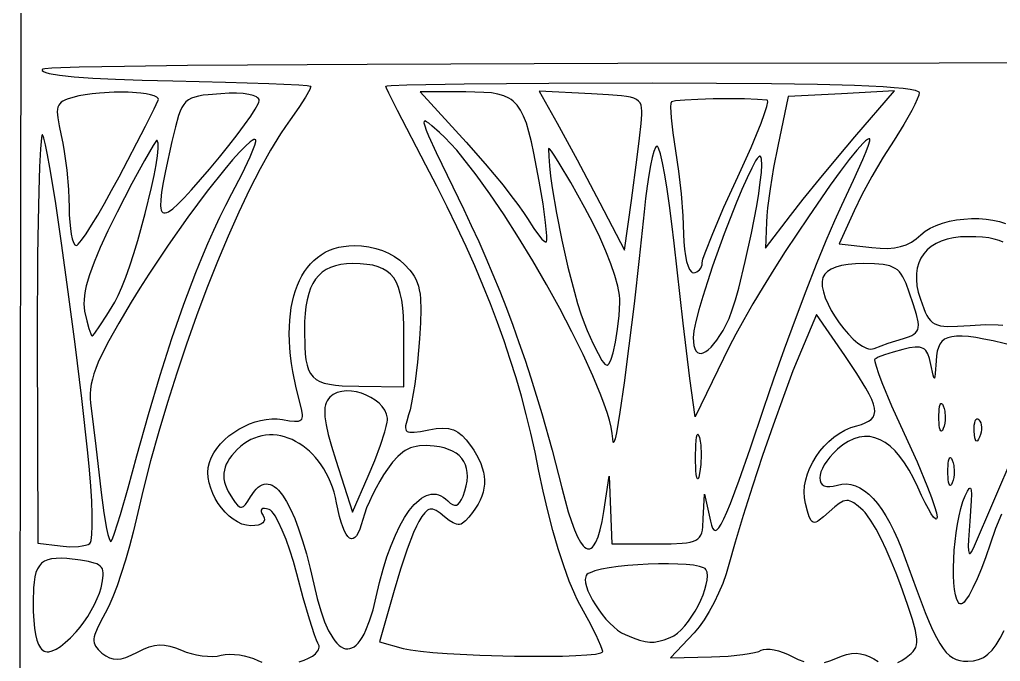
# Model space of a CAD drawing. Header units: millimetres. Extents: x -4.58 to 1.11, y 0.34 to 8.32.
# Drawn here: x -4.583 to -3.378, y 0.878 to 1.667 of the extents above; entities that cross this region are included whole.
import ezdxf

# ---------------------------------------------------------------- set-up
doc = ezdxf.new("R2010")
doc.units = ezdxf.units.MM

msp = doc.modelspace()

# ---------------------------------------------------------------- linework, layer by layer
at = {"flags": 128}
for points in [[(-4.477778, 0.342028), (-4.583333, 0.345181), (-4.581667, 1.453139), (-4.574238, 5.087635)], [(-2.971036, 1.613378), (-3.453084, 1.613296), (-3.848253, 1.612724), (-4.156315, 1.611663), (-4.377039, 1.610114), (-4.454577, 1.609157), (-4.510195, 1.608078), (-4.543864, 1.606878), (-4.552459, 1.606232), (-4.554695, 1.605897), (-4.555556, 1.605556), (-4.555708, 1.604896), (-4.555502, 1.604248), (-4.554027, 1.60299), (-4.551149, 1.601781), (-4.546889, 1.600624), (-4.534301, 1.598473), (-4.51642, 1.59655), (-4.493405, 1.594871), (-4.465415, 1.593448), (-4.432607, 1.592297), (-4.395139, 1.591431), (-4.330429, 1.589999), (-4.276937, 1.588325), (-4.240217, 1.586616), (-4.229881, 1.585815), (-4.225819, 1.585083), (-4.225627, 1.584544), (-4.225729, 1.583632), (-4.226763, 1.580776), (-4.231799, 1.571528), (-4.240105, 1.558697), (-4.250861, 1.543639), (-4.256753, 1.535419), (-4.26277, 1.526415), (-4.275133, 1.506188), (-4.28785, 1.483218), (-4.30082, 1.457768), (-4.313943, 1.430096), (-4.327118, 1.400465), (-4.340245, 1.369135), (-4.353222, 1.336366), (-4.365951, 1.302421), (-4.378329, 1.267559), (-4.390257, 1.232041), (-4.401635, 1.196129), (-4.41236, 1.160083), (-4.422335, 1.124164), (-4.431456, 1.088633), (-4.439625, 1.05375), (-4.443677, 1.036648), (-4.448261, 1.019296), (-4.453218, 1.002174), (-4.458391, 0.985762), (-4.463621, 0.97054), (-4.468752, 0.956986), (-4.473625, 0.945582), (-4.478083, 0.936806), (-4.483928, 0.926326), (-4.48819, 0.917799), (-4.490899, 0.910873), (-4.49168, 0.9079), (-4.492083, 0.905194), (-4.492113, 0.902713), (-4.491773, 0.900412), (-4.491067, 0.898246), (-4.489997, 0.896173), (-4.486785, 0.892125), (-4.482167, 0.887917), (-4.477504, 0.884442), (-4.472986, 0.881991), (-4.468429, 0.880568), (-4.463648, 0.880177), (-4.458458, 0.880824), (-4.452676, 0.882514), (-4.446118, 0.885252), (-4.438597, 0.889042), (-4.431186, 0.892689), (-4.424298, 0.895367), (-4.417764, 0.89708), (-4.411418, 0.897839), (-4.405091, 0.897648), (-4.398615, 0.896516), (-4.391821, 0.894451), (-4.384542, 0.891458), (-4.378716, 0.889127), (-4.372406, 0.887183), (-4.36581, 0.88565), (-4.35913, 0.884556), (-4.352567, 0.883924), (-4.346321, 0.883783), (-4.340593, 0.884156), (-4.335583, 0.885069), (-4.330662, 0.885989), (-4.325178, 0.886369), (-4.319314, 0.886236), (-4.313255, 0.885615), (-4.307185, 0.884531), (-4.301288, 0.883011), (-4.295749, 0.88108), (-4.29075, 0.878764), (-4.28548, 0.876492)], [(-4.239658, 0.877274), (-4.233656, 0.879248), (-4.228245, 0.881557), (-4.223577, 0.884157), (-4.219803, 0.887006), (-4.217074, 0.89006), (-4.21615, 0.891649), (-4.215543, 0.893274), (-4.215274, 0.894929), (-4.215362, 0.896607), (-4.215824, 0.898304), (-4.216681, 0.900014), (-4.218454, 0.903769), (-4.220861, 0.910198), (-4.227148, 0.929675), (-4.234686, 0.955645), (-4.242625, 0.985306), (-4.24676, 1.000302), (-4.251216, 1.014492), (-4.255854, 1.027551), (-4.260531, 1.039153), (-4.265109, 1.048974), (-4.269445, 1.056688), (-4.271479, 1.059654), (-4.2734, 1.061972), (-4.275191, 1.063601), (-4.276833, 1.0645), (-4.279963, 1.065361), (-4.282496, 1.065674), (-4.284415, 1.065455), (-4.285705, 1.064722), (-4.286347, 1.063492), (-4.286326, 1.061781), (-4.285623, 1.059607), (-4.284222, 1.056986), (-4.282911, 1.054222), (-4.282556, 1.051757), (-4.283131, 1.049612), (-4.284611, 1.047809), (-4.286972, 1.046369), (-4.290187, 1.045314), (-4.294233, 1.044665), (-4.299083, 1.044444), (-4.304611, 1.044984), (-4.310117, 1.046538), (-4.315539, 1.049013), (-4.320814, 1.052314), (-4.325881, 1.056347), (-4.330677, 1.061017), (-4.33514, 1.06623), (-4.339208, 1.071891), (-4.34282, 1.077905), (-4.345912, 1.084179), (-4.348423, 1.090617), (-4.35029, 1.097126), (-4.351452, 1.10361), (-4.351847, 1.109976), (-4.351411, 1.116128), (-4.350083, 1.121972), (-4.34774, 1.128016), (-4.344641, 1.133883), (-4.340855, 1.139531), (-4.33645, 1.144922), (-4.331494, 1.150014), (-4.326055, 1.154768), (-4.320202, 1.159144), (-4.314003, 1.163101), (-4.307527, 1.166599), (-4.300841, 1.169599), (-4.294014, 1.172059), (-4.287115, 1.173941), (-4.28021, 1.175203), (-4.27337, 1.175807), (-4.266661, 1.175711), (-4.260153, 1.174875), (-4.251795, 1.173439), (-4.245357, 1.172801), (-4.240682, 1.173092), (-4.238956, 1.173626), (-4.237611, 1.174441), (-4.236629, 1.175553), (-4.235989, 1.176979), (-4.235671, 1.178734), (-4.235657, 1.180836), (-4.236458, 1.186142), (-4.238236, 1.193028), (-4.24367, 1.214028), (-4.247717, 1.234198), (-4.249227, 1.243949), (-4.250401, 1.253466), (-4.251239, 1.262739), (-4.251746, 1.27176), (-4.251925, 1.280519), (-4.251778, 1.289007), (-4.251309, 1.297215), (-4.250521, 1.305134), (-4.249416, 1.312755), (-4.247998, 1.320069), (-4.24627, 1.327067), (-4.244234, 1.33374), (-4.241895, 1.340078), (-4.239255, 1.346073), (-4.236316, 1.351716), (-4.233083, 1.356998), (-4.229558, 1.361909), (-4.225744, 1.36644), (-4.221644, 1.370583), (-4.217262, 1.374329), (-4.212599, 1.377667), (-4.20766, 1.38059), (-4.202448, 1.383088), (-4.196965, 1.385152), (-4.191215, 1.386773), (-4.1852, 1.387943), (-4.178923, 1.388651), (-4.172389, 1.388889), (-4.163212, 1.388496), (-4.154292, 1.387336), (-4.145702, 1.385435), (-4.137512, 1.382819), (-4.129796, 1.379517), (-4.122625, 1.375553), (-4.116072, 1.370955), (-4.110208, 1.36575), (-4.103582, 1.358544), (-4.100832, 1.354975), (-4.098436, 1.351327), (-4.096381, 1.347527), (-4.09465, 1.343498), (-4.09323, 1.339165), (-4.092104, 1.334453), (-4.091259, 1.329287), (-4.090678, 1.323591), (-4.090251, 1.310311), (-4.090704, 1.294009), (-4.091917, 1.274083), (-4.094466, 1.245501), (-4.097825, 1.218342), (-4.101555, 1.195675), (-4.103424, 1.186985), (-4.105222, 1.180569), (-4.10765, 1.172927), (-4.108943, 1.16714), (-4.109094, 1.164892), (-4.108879, 1.163046), (-4.10827, 1.161583), (-4.107238, 1.160481), (-4.105756, 1.15972), (-4.103798, 1.159281), (-4.098337, 1.159282), (-4.090636, 1.160322), (-4.080472, 1.162236), (-4.071236, 1.163782), (-4.063286, 1.16438), (-4.056382, 1.163941), (-4.053247, 1.163305), (-4.050285, 1.162377), (-4.047464, 1.161144), (-4.044755, 1.159597), (-4.039554, 1.155512), (-4.034442, 1.150032), (-4.029181, 1.143069), (-4.02528, 1.137244), (-4.021882, 1.131602), (-4.018983, 1.126124), (-4.016585, 1.120791), (-4.014686, 1.115583), (-4.013286, 1.110479), (-4.012384, 1.105461), (-4.011979, 1.100509), (-4.012071, 1.095602), (-4.012659, 1.090721), (-4.013743, 1.085846), (-4.015321, 1.080958), (-4.017394, 1.076037), (-4.01996, 1.071062), (-4.023018, 1.066015), (-4.026569, 1.060875), (-4.031256, 1.054762), (-4.035328, 1.050282), (-4.039037, 1.047395), (-4.040835, 1.046536), (-4.042637, 1.046061), (-4.044475, 1.045963), (-4.046379, 1.046239), (-4.050517, 1.047889), (-4.055301, 1.050971), (-4.060986, 1.055444), (-4.066659, 1.059928), (-4.071375, 1.063005), (-4.075369, 1.064633), (-4.077169, 1.064889), (-4.078877, 1.064766), (-4.080521, 1.064258), (-4.082132, 1.06336), (-4.085371, 1.060372), (-4.088827, 1.055758), (-4.092736, 1.049472), (-4.095674, 1.043826), (-4.099111, 1.036067), (-4.106986, 1.015602), (-4.115361, 0.990865), (-4.123236, 0.964639), (-4.140903, 0.901514), (-4.112125, 0.893597), (-4.103152, 0.891738), (-4.090748, 0.890052), (-4.075465, 0.888549), (-4.057858, 0.887237), (-4.017883, 0.885221), (-3.97525, 0.884078), (-3.934385, 0.883878), (-3.915999, 0.884154), (-3.899715, 0.884693), (-3.886086, 0.885503), (-3.875667, 0.886594), (-3.869009, 0.887974), (-3.867264, 0.888776), (-3.866667, 0.889653), (-3.867242, 0.892199), (-3.868893, 0.896565), (-3.874953, 0.909804), (-3.883923, 0.927467), (-3.894875, 0.947653), (-3.897969, 0.953557), (-3.901163, 0.960349), (-3.907773, 0.976336), (-3.914541, 0.99508), (-3.921306, 1.016052), (-3.927903, 1.038721), (-3.934172, 1.062555), (-3.939948, 1.087024), (-3.945069, 1.111597), (-3.949842, 1.135037), (-3.955021, 1.158171), (-3.960631, 1.181068), (-3.966697, 1.203795), (-3.973243, 1.226419), (-3.980295, 1.249007), (-3.987878, 1.271628), (-3.996016, 1.294347), (-4.004734, 1.317233), (-4.014057, 1.340354), (-4.02401, 1.363775), (-4.034618, 1.387566), (-4.045906, 1.411793), (-4.057899, 1.436523), (-4.070621, 1.461824), (-4.084097, 1.487764), (-4.118872, 1.554812), (-4.129449, 1.576104), (-4.132329, 1.582295), (-4.133333, 1.584986), (-4.131633, 1.585382), (-4.126643, 1.585768), (-4.10747, 1.586498), (-4.037049, 1.58774), (-3.932826, 1.58858), (-3.805556, 1.588889), (-3.726764, 1.588713), (-3.65926, 1.58818), (-3.602803, 1.58728), (-3.557151, 1.586007), (-3.522064, 1.584351), (-3.508406, 1.583376), (-3.4973, 1.582303), (-3.488714, 1.58113), (-3.482618, 1.579856), (-3.478983, 1.578479), (-3.478078, 1.577753), (-3.477778, 1.577), (-3.478408, 1.573663), (-3.480213, 1.568717), (-3.483067, 1.562403), (-3.486844, 1.554958), (-3.496657, 1.537637), (-3.508639, 1.518667), (-3.522075, 1.497434), (-3.535845, 1.473955), (-3.548332, 1.451085), (-3.557917, 1.431681), (-3.576333, 1.391153), (-3.536167, 1.386458), (-3.525937, 1.385573), (-3.516672, 1.385445), (-3.508273, 1.386099), (-3.500639, 1.387561), (-3.493672, 1.389855), (-3.487272, 1.393007), (-3.481341, 1.397042), (-3.475778, 1.401986), (-3.470517, 1.406416), (-3.464229, 1.410306), (-3.457071, 1.413652), (-3.449196, 1.41645), (-3.440762, 1.418695), (-3.431923, 1.420381), (-3.422836, 1.421505), (-3.413656, 1.422062), (-3.404539, 1.422048), (-3.395641, 1.421457), (-3.387116, 1.420286), (-3.379122, 1.418529), (-3.371813, 1.416182)], [(-3.556792, 1.522417), (-3.508042, 1.578972), (-3.573458, 1.575597), (-3.638889, 1.572222), (-3.651708, 1.511111), (-3.656765, 1.48484), (-3.661069, 1.458488), (-3.664165, 1.435117), (-3.665118, 1.425507), (-3.665597, 1.417792), (-3.666667, 1.385583), (-3.636111, 1.425708), (-3.620399, 1.44576), (-3.600207, 1.470677), (-3.578137, 1.497286), (-3.556792, 1.522417)], [(-4.461111, 1.473319), (-4.428634, 1.535755), (-4.417906, 1.557064), (-4.412958, 1.567639), (-4.412796, 1.568659), (-4.413057, 1.569626), (-4.413723, 1.570541), (-4.414772, 1.571403), (-4.417941, 1.572963), (-4.422403, 1.574301), (-4.427998, 1.575412), (-4.434562, 1.576291), (-4.449957, 1.57733), (-4.467296, 1.577375), (-4.485288, 1.576385), (-4.494126, 1.575488), (-4.502643, 1.574316), (-4.510678, 1.572863), (-4.518069, 1.571125), (-4.525052, 1.56897), (-4.527895, 1.567792), (-4.530324, 1.566487), (-4.532353, 1.565008), (-4.533995, 1.563308), (-4.535265, 1.561343), (-4.536177, 1.559064), (-4.536744, 1.556427), (-4.53698, 1.553386), (-4.536515, 1.545904), (-4.534892, 1.536251), (-4.532222, 1.524056), (-4.530315, 1.51491), (-4.528525, 1.504515), (-4.525458, 1.481422), (-4.523339, 1.457659), (-4.522735, 1.446428), (-4.522486, 1.436111), (-4.522265, 1.426628), (-4.521729, 1.417785), (-4.520913, 1.409777), (-4.519854, 1.402795), (-4.518587, 1.397034), (-4.517146, 1.392685), (-4.515569, 1.389943), (-4.514739, 1.389235), (-4.513889, 1.389), (-4.512809, 1.38945), (-4.511308, 1.390744), (-4.507146, 1.395692), (-4.501621, 1.4035), (-4.494948, 1.413821), (-4.487344, 1.426309), (-4.479026, 1.440619), (-4.470209, 1.456404), (-4.461111, 1.473319)], [(-4.288889, 1.566972), (-4.289104, 1.568301), (-4.28974, 1.569535), (-4.290787, 1.570673), (-4.29223, 1.571711), (-4.296259, 1.573483), (-4.301731, 1.574832), (-4.308547, 1.57574), (-4.31661, 1.576189), (-4.325821, 1.576161), (-4.336083, 1.575639), (-4.35158, 1.574391), (-4.357915, 1.573657), (-4.363422, 1.572739), (-4.368187, 1.571551), (-4.372296, 1.570011), (-4.375834, 1.568033), (-4.378887, 1.565533), (-4.381541, 1.562428), (-4.383881, 1.558633), (-4.385994, 1.554064), (-4.387964, 1.548637), (-4.391821, 1.534873), (-4.396139, 1.516667), (-4.404086, 1.480831), (-4.406892, 1.466521), (-4.408857, 1.45457), (-4.409936, 1.444945), (-4.410082, 1.437611), (-4.40979, 1.434794), (-4.409247, 1.432536), (-4.408448, 1.430834), (-4.407387, 1.429684), (-4.406058, 1.429081), (-4.404455, 1.429022), (-4.402572, 1.429501), (-4.400403, 1.430516), (-4.395186, 1.434131), (-4.388758, 1.439835), (-4.381072, 1.447592), (-4.372081, 1.457369), (-4.35, 1.482847), (-4.337724, 1.497562), (-4.326272, 1.511767), (-4.315894, 1.525118), (-4.30684, 1.537269), (-4.299363, 1.547875), (-4.293711, 1.556591), (-4.290136, 1.563072), (-4.289206, 1.565366), (-4.288889, 1.566972)], [(-3.944681, 1.468), (-3.951221, 1.502349), (-3.954293, 1.516456), (-3.957378, 1.528694), (-3.960584, 1.539194), (-3.96402, 1.54809), (-3.967793, 1.555512), (-3.972012, 1.561592), (-3.974323, 1.56417), (-3.976786, 1.566463), (-3.979415, 1.568486), (-3.982223, 1.570257), (-3.988431, 1.573104), (-3.995518, 1.575139), (-4.003594, 1.576491), (-4.012766, 1.577294), (-4.034833, 1.577778), (-4.091111, 1.577778), (-4.034722, 1.516069), (-4.011317, 1.489558), (-3.989276, 1.462979), (-3.979541, 1.450629), (-3.971076, 1.439421), (-3.96419, 1.42974), (-3.959194, 1.421972), (-3.951441, 1.409711), (-3.944483, 1.400278), (-3.94154, 1.396913), (-3.939081, 1.394605), (-3.937203, 1.39347), (-3.936511, 1.393379), (-3.936, 1.393625), (-3.935443, 1.395876), (-3.935427, 1.40075), (-3.936872, 1.417146), (-3.940051, 1.440375), (-3.944681, 1.468)], [(-3.819667, 1.538889), (-3.818816, 1.549859), (-3.818726, 1.554315), (-3.818975, 1.558155), (-3.819654, 1.561433), (-3.820851, 1.564203), (-3.822652, 1.566516), (-3.825148, 1.568425), (-3.828425, 1.569985), (-3.832573, 1.571248), (-3.837679, 1.572266), (-3.843833, 1.573094), (-3.859633, 1.574388), (-3.880681, 1.575556), (-3.944694, 1.578889), (-3.922514, 1.539389), (-3.897981, 1.494375), (-3.870167, 1.441611), (-3.84, 1.383333), (-3.831333, 1.444444), (-3.824333, 1.497396), (-3.821517, 1.521124), (-3.819667, 1.538889)], [(-3.744444, 1.367806), (-3.743552, 1.37217), (-3.740994, 1.379924), (-3.731599, 1.403865), (-3.717696, 1.436165), (-3.700722, 1.473361), (-3.684342, 1.509671), (-3.677619, 1.52561), (-3.672073, 1.539557), (-3.667851, 1.551125), (-3.665101, 1.559926), (-3.663972, 1.565573), (-3.664061, 1.567094), (-3.664611, 1.567681), (-3.676328, 1.568655), (-3.692516, 1.569205), (-3.711368, 1.569364), (-3.731078, 1.569167), (-3.749841, 1.568646), (-3.765851, 1.567837), (-3.777302, 1.566772), (-3.780754, 1.566155), (-3.782389, 1.565486), (-3.783022, 1.56347), (-3.783248, 1.559399), (-3.782562, 1.546073), (-3.780502, 1.52747), (-3.777236, 1.505556), (-3.773595, 1.480258), (-3.770514, 1.452448), (-3.768318, 1.425497), (-3.767333, 1.402778), (-3.76697, 1.393292), (-3.766194, 1.384442), (-3.765053, 1.376423), (-3.763595, 1.369427), (-3.761869, 1.363649), (-3.759921, 1.359282), (-3.757801, 1.356519), (-3.756691, 1.355801), (-3.755556, 1.355556), (-3.753324, 1.355806), (-3.751241, 1.356522), (-3.749354, 1.357655), (-3.747708, 1.359155), (-3.746349, 1.360969), (-3.745321, 1.36305), (-3.744671, 1.365345), (-3.744444, 1.367806)], [(-3.865458, 1.061972), (-3.858708, 1.105556), (-3.857125, 1.063889), (-3.855556, 1.022222), (-3.8, 1.022222), (-3.782427, 1.022342), (-3.768982, 1.022907), (-3.763631, 1.023451), (-3.759098, 1.024222), (-3.755312, 1.025256), (-3.752203, 1.026594), (-3.749699, 1.028272), (-3.747728, 1.030329), (-3.74622, 1.032804), (-3.745104, 1.035734), (-3.744307, 1.039158), (-3.743759, 1.043115), (-3.743125, 1.052778), (-3.741819, 1.083333), (-3.734292, 1.05), (-3.733035, 1.045175), (-3.731666, 1.041587), (-3.730127, 1.039358), (-3.729276, 1.03879), (-3.728362, 1.038608), (-3.727376, 1.038825), (-3.726312, 1.039457), (-3.723922, 1.042026), (-3.721134, 1.046437), (-3.717892, 1.052809), (-3.714139, 1.061264), (-3.709817, 1.071921), (-3.699241, 1.100328), (-3.685708, 1.138996), (-3.668764, 1.188889), (-3.656343, 1.22507), (-3.643258, 1.261887), (-3.629903, 1.298316), (-3.616672, 1.333332), (-3.603959, 1.365909), (-3.592156, 1.395024), (-3.581659, 1.41965), (-3.572861, 1.438764), (-3.558421, 1.469201), (-3.547125, 1.494653), (-3.543008, 1.504678), (-3.540099, 1.512459), (-3.538541, 1.517664), (-3.538311, 1.519195), (-3.538472, 1.519958), (-3.538965, 1.520224), (-3.539626, 1.520209), (-3.541432, 1.519369), (-3.543852, 1.517493), (-3.546849, 1.514637), (-3.554422, 1.506212), (-3.563847, 1.49454), (-3.574822, 1.48007), (-3.587044, 1.463249), (-3.614021, 1.424344), (-3.642357, 1.381406), (-3.656279, 1.359544), (-3.669632, 1.338017), (-3.682116, 1.317272), (-3.693427, 1.297757), (-3.703262, 1.27992), (-3.711319, 1.264208), (-3.753125, 1.178417), (-3.759625, 1.225319), (-3.768003, 1.29353), (-3.779028, 1.391667), (-3.781784, 1.415661), (-3.784674, 1.438045), (-3.78761, 1.458329), (-3.790507, 1.476024), (-3.793279, 1.49064), (-3.79584, 1.501686), (-3.798105, 1.508673), (-3.799099, 1.510491), (-3.799986, 1.511111), (-3.800848, 1.510693), (-3.801766, 1.509467), (-3.80374, 1.504755), (-3.805841, 1.497305), (-3.808005, 1.487448), (-3.810166, 1.475514), (-3.812258, 1.461834), (-3.814215, 1.446737), (-3.815972, 1.430556), (-3.821923, 1.372953), (-3.828186, 1.317146), (-3.83444, 1.265479), (-3.840363, 1.220297), (-3.845632, 1.183945), (-3.849927, 1.158768), (-3.851609, 1.151103), (-3.852926, 1.147112), (-3.853435, 1.146585), (-3.853838, 1.147086), (-3.854306, 1.151319), (-3.854926, 1.157929), (-3.856325, 1.165558), (-3.858462, 1.174138), (-3.8613, 1.1836), (-3.864798, 1.193876), (-3.86892, 1.204897), (-3.878875, 1.228898), (-3.890853, 1.255055), (-3.904545, 1.282819), (-3.91964, 1.31164), (-3.935826, 1.340969), (-3.952794, 1.370256), (-3.970232, 1.398953), (-3.987831, 1.42651), (-4.005278, 1.452378), (-4.022264, 1.476007), (-4.038478, 1.496849), (-4.046199, 1.506053), (-4.053609, 1.514354), (-4.060672, 1.521683), (-4.067347, 1.527972), (-4.076792, 1.536295), (-4.080406, 1.539261), (-4.08322, 1.541232), (-4.085188, 1.54206), (-4.085839, 1.541999), (-4.086261, 1.541597), (-4.086395, 1.539695), (-4.085542, 1.536205), (-4.083655, 1.530979), (-4.080689, 1.523868), (-4.071332, 1.503402), (-4.037611, 1.433333), (-4.028277, 1.413692), (-4.019181, 1.393814), (-4.010324, 1.3737), (-4.001705, 1.353352), (-3.993325, 1.332771), (-3.985184, 1.311956), (-3.977282, 1.29091), (-3.96962, 1.269632), (-3.962197, 1.248124), (-3.955015, 1.226386), (-3.941371, 1.182224), (-3.928689, 1.137153), (-3.916972, 1.091181), (-3.912975, 1.075451), (-3.909042, 1.061553), (-3.90518, 1.049491), (-3.9014, 1.039269), (-3.897709, 1.030893), (-3.894115, 1.024368), (-3.890629, 1.019698), (-3.888928, 1.018061), (-3.887257, 1.016889), (-3.885617, 1.016183), (-3.884009, 1.015945), (-3.882434, 1.016174), (-3.880893, 1.016871), (-3.879388, 1.018036), (-3.877919, 1.019672), (-3.875093, 1.024352), (-3.872426, 1.030918), (-3.869925, 1.039373), (-3.8676, 1.049723), (-3.865458, 1.061972)], [(-4.499528, 1.134208), (-4.507015, 1.20069), (-4.515124, 1.267571), (-4.523468, 1.33213), (-4.53166, 1.391648), (-4.539313, 1.443403), (-4.546039, 1.484675), (-4.548935, 1.50053), (-4.551453, 1.512744), (-4.553547, 1.520977), (-4.554419, 1.523494), (-4.555167, 1.524889), (-4.555517, 1.524977), (-4.555862, 1.524405), (-4.556533, 1.521339), (-4.55779, 1.507967), (-4.558913, 1.485786), (-4.559873, 1.455807), (-4.560646, 1.419043), (-4.561204, 1.376504), (-4.561569, 1.278153), (-4.561111, 1.023167), (-4.533333, 1.019542), (-4.521864, 1.018675), (-4.51117, 1.018986), (-4.506489, 1.01955), (-4.502451, 1.02037), (-4.499205, 1.021431), (-4.496903, 1.022722), (-4.496079, 1.02396), (-4.495393, 1.026228), (-4.49443, 1.033628), (-4.494003, 1.044466), (-4.494101, 1.058283), (-4.494713, 1.074623), (-4.495829, 1.093029), (-4.497437, 1.113043), (-4.499528, 1.134208)], [(-4.439153, 1.130167), (-4.425004, 1.181237), (-4.410674, 1.229411), (-4.396194, 1.274601), (-4.381595, 1.316719), (-4.36691, 1.355676), (-4.359545, 1.373942), (-4.35217, 1.391385), (-4.34479, 1.407995), (-4.337407, 1.423759), (-4.330027, 1.438667), (-4.322653, 1.452708), (-4.309898, 1.477182), (-4.300071, 1.497839), (-4.296559, 1.506056), (-4.294143, 1.512503), (-4.292944, 1.516909), (-4.292839, 1.518261), (-4.293083, 1.519), (-4.294103, 1.519411), (-4.295587, 1.519104), (-4.297514, 1.518108), (-4.299862, 1.516451), (-4.305728, 1.511273), (-4.31301, 1.5038), (-4.321528, 1.494264), (-4.331107, 1.482897), (-4.352733, 1.455595), (-4.376467, 1.423746), (-4.400888, 1.389201), (-4.424576, 1.353812), (-4.435702, 1.33638), (-4.446111, 1.319431), (-4.461518, 1.293367), (-4.473721, 1.271592), (-4.483004, 1.253356), (-4.486638, 1.245331), (-4.489649, 1.23791), (-4.492072, 1.230998), (-4.493942, 1.224502), (-4.495295, 1.218329), (-4.496166, 1.212384), (-4.49659, 1.206573), (-4.496604, 1.200804), (-4.496243, 1.194982), (-4.495542, 1.189014), (-4.489571, 1.142413), (-4.482986, 1.085167), (-4.479852, 1.060397), (-4.476526, 1.040873), (-4.474916, 1.033691), (-4.473406, 1.028555), (-4.472047, 1.025711), (-4.47144, 1.025224), (-4.470889, 1.025403), (-4.469329, 1.028452), (-4.466821, 1.035231), (-4.459479, 1.058259), (-4.449908, 1.091049), (-4.439153, 1.130167)], [(-4.466181, 1.319444), (-4.462045, 1.32735), (-4.457558, 1.337662), (-4.452823, 1.349994), (-4.447938, 1.363959), (-4.443006, 1.379171), (-4.438126, 1.395242), (-4.428929, 1.428415), (-4.421153, 1.460385), (-4.41805, 1.474951), (-4.415604, 1.488056), (-4.413918, 1.499312), (-4.41309, 1.508334), (-4.413223, 1.514734), (-4.413681, 1.51683), (-4.414417, 1.518125), (-4.414959, 1.517953), (-4.415954, 1.51686), (-4.419204, 1.512086), (-4.430035, 1.493457), (-4.445303, 1.465127), (-4.463403, 1.429986), (-4.474818, 1.40682), (-4.484251, 1.386386), (-4.491775, 1.368456), (-4.497467, 1.3528), (-4.501402, 1.33919), (-4.502734, 1.333079), (-4.503655, 1.327394), (-4.504174, 1.322106), (-4.504301, 1.317185), (-4.504046, 1.312604), (-4.503417, 1.308333), (-4.500834, 1.296469), (-4.498245, 1.286753), (-4.49595, 1.280189), (-4.495007, 1.278401), (-4.49425, 1.277778), (-4.493103, 1.278628), (-4.491052, 1.281066), (-4.484694, 1.290017), (-4.476098, 1.303266), (-4.466181, 1.319444)], [(-3.845556, 1.31875), (-3.845625, 1.323124), (-3.846086, 1.327999), (-3.84815, 1.339159), (-3.851677, 1.352036), (-3.856594, 1.366438), (-3.86283, 1.38217), (-3.870313, 1.399039), (-3.878973, 1.416853), (-3.888736, 1.435417), (-3.905944, 1.466253), (-3.920057, 1.490158), (-3.925499, 1.49877), (-3.929621, 1.504758), (-3.932242, 1.507828), (-3.932933, 1.508175), (-3.933181, 1.507681), (-3.932992, 1.498253), (-3.932172, 1.486985), (-3.930776, 1.474142), (-3.928861, 1.45999), (-3.9237, 1.42882), (-3.917137, 1.395597), (-3.909623, 1.362445), (-3.901608, 1.331485), (-3.897553, 1.317492), (-3.893542, 1.304842), (-3.889631, 1.293803), (-3.885875, 1.284639), (-3.878402, 1.268251), (-3.872478, 1.256033), (-3.867827, 1.247744), (-3.865893, 1.244999), (-3.864175, 1.243146), (-3.862638, 1.242155), (-3.861248, 1.241998), (-3.859971, 1.242643), (-3.858771, 1.244061), (-3.85647, 1.249095), (-3.854069, 1.256861), (-3.851108, 1.269932), (-3.848516, 1.285957), (-3.846571, 1.302906), (-3.845556, 1.31875)], [(-3.714847, 1.291667), (-3.711397, 1.299344), (-3.707657, 1.309678), (-3.703711, 1.322251), (-3.699645, 1.336641), (-3.691497, 1.369199), (-3.683898, 1.403995), (-3.67753, 1.437671), (-3.675023, 1.453041), (-3.67308, 1.466872), (-3.671787, 1.478744), (-3.67123, 1.488239), (-3.671495, 1.494936), (-3.671962, 1.497105), (-3.672667, 1.498417), (-3.673132, 1.498703), (-3.67369, 1.498694), (-3.675069, 1.497823), (-3.676778, 1.49587), (-3.678792, 1.492905), (-3.683632, 1.48421), (-3.689386, 1.472284), (-3.695849, 1.457673), (-3.702818, 1.440924), (-3.71746, 1.403196), (-3.731684, 1.363472), (-3.73813, 1.344227), (-3.74386, 1.326122), (-3.748671, 1.309703), (-3.75236, 1.295517), (-3.754723, 1.28411), (-3.755343, 1.279619), (-3.755556, 1.276028), (-3.755329, 1.270529), (-3.754669, 1.265942), (-3.753601, 1.262256), (-3.752152, 1.259462), (-3.750349, 1.257548), (-3.74822, 1.256505), (-3.74579, 1.256321), (-3.743087, 1.256988), (-3.740137, 1.258494), (-3.736968, 1.260829), (-3.733607, 1.263982), (-3.730079, 1.267944), (-3.726412, 1.272704), (-3.722634, 1.278251), (-3.71877, 1.284575), (-3.714847, 1.291667)], [(-3.37446, 1.393179), (-3.379638, 1.395274), (-3.385594, 1.39694), (-3.392355, 1.398203), (-3.399946, 1.399087), (-3.408393, 1.399617), (-3.417722, 1.399819), (-3.426957, 1.399506), (-3.435536, 1.398482), (-3.443439, 1.396773), (-3.450649, 1.394401), (-3.457147, 1.391391), (-3.462915, 1.387768), (-3.467935, 1.383554), (-3.472187, 1.378774), (-3.475655, 1.373453), (-3.478319, 1.367613), (-3.480162, 1.361279), (-3.481164, 1.354476), (-3.481307, 1.347226), (-3.480574, 1.339555), (-3.478945, 1.331485), (-3.476403, 1.323042), (-3.472228, 1.311642), (-3.470264, 1.306992), (-3.468279, 1.302988), (-3.466198, 1.299591), (-3.463946, 1.296759), (-3.461445, 1.294454), (-3.45862, 1.292634), (-3.455395, 1.291259), (-3.451693, 1.29029), (-3.447439, 1.289686), (-3.442557, 1.289407), (-3.430603, 1.289663), (-3.415222, 1.290736), (-3.396368, 1.291742), (-3.380929, 1.291623), (-3.374988, 1.291168)], [(-4.111111, 1.277514), (-4.111261, 1.290353), (-4.111735, 1.301969), (-4.112573, 1.312416), (-4.113813, 1.321749), (-4.115494, 1.330022), (-4.117653, 1.33729), (-4.12033, 1.343607), (-4.123562, 1.349028), (-4.12739, 1.353607), (-4.13185, 1.357399), (-4.136981, 1.360458), (-4.142822, 1.362838), (-4.149412, 1.364595), (-4.156788, 1.365782), (-4.16499, 1.366455), (-4.174056, 1.366667), (-4.181693, 1.36639), (-4.188749, 1.365548), (-4.195236, 1.364124), (-4.201165, 1.362101), (-4.20655, 1.359463), (-4.211403, 1.356192), (-4.215735, 1.352271), (-4.219559, 1.347684), (-4.222887, 1.342414), (-4.225732, 1.336443), (-4.228106, 1.329756), (-4.23002, 1.322335), (-4.231488, 1.314162), (-4.232521, 1.305223), (-4.233132, 1.295498), (-4.233333, 1.284972), (-4.232948, 1.264297), (-4.23236, 1.255724), (-4.231414, 1.248228), (-4.230041, 1.241738), (-4.22817, 1.23618), (-4.225729, 1.231483), (-4.222649, 1.227571), (-4.218859, 1.224374), (-4.214289, 1.221817), (-4.208868, 1.219828), (-4.202525, 1.218334), (-4.19519, 1.217261), (-4.186792, 1.216538), (-4.166528, 1.215847), (-4.111111, 1.215042), (-4.111111, 1.277514)], [(-3.497222, 1.274778), (-3.489694, 1.277209), (-3.486694, 1.278501), (-3.484191, 1.279932), (-3.482178, 1.281567), (-3.480646, 1.283471), (-3.479587, 1.285709), (-3.478993, 1.288347), (-3.478855, 1.29145), (-3.479166, 1.295083), (-3.481097, 1.3042), (-3.484722, 1.31622), (-3.489972, 1.331667), (-3.493904, 1.342143), (-3.497818, 1.350319), (-3.499908, 1.353632), (-3.502161, 1.356474), (-3.504632, 1.35888), (-3.507377, 1.360885), (-3.510451, 1.362525), (-3.513911, 1.363832), (-3.517811, 1.364843), (-3.522209, 1.365592), (-3.532715, 1.366444), (-3.545875, 1.366667), (-3.556143, 1.366398), (-3.565292, 1.365594), (-3.573312, 1.364259), (-3.580191, 1.362398), (-3.585918, 1.360013), (-3.59048, 1.35711), (-3.592322, 1.355465), (-3.593868, 1.353692), (-3.595118, 1.351792), (-3.596069, 1.349764), (-3.596775, 1.347338), (-3.597141, 1.34466), (-3.596923, 1.33864), (-3.59555, 1.33189), (-3.593156, 1.324595), (-3.589873, 1.316943), (-3.585835, 1.309118), (-3.581176, 1.301308), (-3.57603, 1.293698), (-3.570529, 1.286474), (-3.564808, 1.279823), (-3.559, 1.27393), (-3.553239, 1.268983), (-3.547659, 1.265166), (-3.542392, 1.262666), (-3.539918, 1.261968), (-3.537572, 1.261669), (-3.535372, 1.261792), (-3.533333, 1.262361), (-3.515851, 1.268819), (-3.497222, 1.274778)], [(-3.504248, 0.876138), (-3.499243, 0.878767), (-3.493861, 0.882375), (-3.487758, 0.887214), (-3.485395, 0.889585), (-3.483501, 0.892069), (-3.482086, 0.894777), (-3.481156, 0.89782), (-3.480719, 0.901306), (-3.480785, 0.905345), (-3.48136, 0.910049), (-3.482453, 0.915527), (-3.486224, 0.929244), (-3.492163, 0.947377), (-3.500333, 0.970806), (-3.505994, 0.98605), (-3.512067, 1.000989), (-3.518365, 1.015244), (-3.524696, 1.028437), (-3.530872, 1.040191), (-3.536702, 1.050126), (-3.541998, 1.057864), (-3.544386, 1.060792), (-3.546569, 1.063028), (-3.552891, 1.068558), (-3.558133, 1.072482), (-3.560468, 1.073838), (-3.562677, 1.074788), (-3.564808, 1.075329), (-3.566908, 1.075462), (-3.569026, 1.075183), (-3.571209, 1.074492), (-3.575962, 1.071864), (-3.581552, 1.067565), (-3.588361, 1.061583), (-3.59534, 1.055393), (-3.600753, 1.051122), (-3.602969, 1.049741), (-3.604908, 1.048881), (-3.60661, 1.048555), (-3.608113, 1.048778), (-3.609455, 1.049562), (-3.610675, 1.050922), (-3.612902, 1.055423), (-3.615102, 1.06239), (-3.617583, 1.071931), (-3.618825, 1.07891), (-3.619147, 1.086103), (-3.618597, 1.093433), (-3.617225, 1.100826), (-3.615081, 1.108208), (-3.612212, 1.115505), (-3.60867, 1.122642), (-3.604502, 1.129543), (-3.599758, 1.136136), (-3.594487, 1.142345), (-3.588739, 1.148097), (-3.582562, 1.153315), (-3.576006, 1.157927), (-3.56912, 1.161857), (-3.561954, 1.165031), (-3.554556, 1.167375), (-3.548867, 1.168987), (-3.544003, 1.170772), (-3.539975, 1.172801), (-3.536795, 1.175145), (-3.534476, 1.177874), (-3.533028, 1.181059), (-3.532464, 1.184772), (-3.532797, 1.189083), (-3.534037, 1.194064), (-3.536198, 1.199785), (-3.53929, 1.206317), (-3.543327, 1.21373), (-3.55428, 1.231488), (-3.569153, 1.253625), (-3.603986, 1.304236), (-3.622542, 1.260444), (-3.632924, 1.234692), (-3.644738, 1.203271), (-3.657375, 1.167985), (-3.670227, 1.130637), (-3.682686, 1.093031), (-3.694141, 1.05697), (-3.703986, 1.024257), (-3.711611, 0.996694), (-3.714972, 0.985359), (-3.719252, 0.973571), (-3.724274, 0.961675), (-3.729863, 0.950016), (-3.735843, 0.938938), (-3.742039, 0.928786), (-3.748275, 0.919905), (-3.754375, 0.912639), (-3.783333, 0.881903), (-3.733097, 0.883167), (-3.712716, 0.884195), (-3.694373, 0.886061), (-3.686595, 0.887224), (-3.68008, 0.888497), (-3.67508, 0.889845), (-3.671847, 0.891236), (-3.669084, 0.89231), (-3.665438, 0.892742), (-3.661068, 0.892561), (-3.656128, 0.8918), (-3.650776, 0.890491), (-3.645168, 0.888664), (-3.639459, 0.886351), (-3.633806, 0.883583), (-3.62651, 0.879999), (-3.619697, 0.877366)], [(-3.359847, 1.265181), (-3.386819, 1.271606), (-3.398244, 1.273977), (-3.408392, 1.275769), (-3.417336, 1.276969), (-3.425149, 1.277562), (-3.431903, 1.277537), (-3.437672, 1.276878), (-3.442528, 1.275574), (-3.446543, 1.27361), (-3.449792, 1.270973), (-3.452345, 1.267649), (-3.454277, 1.263626), (-3.45566, 1.258889), (-3.456566, 1.253426), (-3.457069, 1.247222), (-3.458024, 1.231549), (-3.458532, 1.22744), (-3.459132, 1.225764), (-3.459483, 1.225827), (-3.459878, 1.226484), (-3.460823, 1.229562), (-3.463528, 1.242639), (-3.465186, 1.250002), (-3.467169, 1.25569), (-3.468351, 1.257943), (-3.469696, 1.25982), (-3.471232, 1.261337), (-3.472984, 1.262509), (-3.474982, 1.263349), (-3.477251, 1.263872), (-3.482713, 1.264028), (-3.48959, 1.263091), (-3.498097, 1.261181), (-3.509968, 1.257934), (-3.520375, 1.254583), (-3.528199, 1.251524), (-3.530792, 1.250228), (-3.532319, 1.249153), (-3.532574, 1.248237), (-3.532408, 1.246465), (-3.530886, 1.240538), (-3.527902, 1.231744), (-3.523604, 1.22046), (-3.511655, 1.191916), (-3.496222, 1.157903), (-3.480464, 1.122975), (-3.467611, 1.091943), (-3.462688, 1.078941), (-3.458988, 1.068178), (-3.456676, 1.060076), (-3.455917, 1.055056), (-3.456074, 1.053684), (-3.456465, 1.052889), (-3.457077, 1.052653), (-3.457898, 1.052956), (-3.46012, 1.055106), (-3.463031, 1.059188), (-3.466535, 1.06505), (-3.470534, 1.072544), (-3.47493, 1.081517), (-3.479625, 1.091819), (-3.484814, 1.102834), (-3.490201, 1.112801), (-3.49577, 1.121712), (-3.501507, 1.129562), (-3.507399, 1.136343), (-3.513429, 1.142049), (-3.519585, 1.146673), (-3.525851, 1.150208), (-3.532213, 1.152648), (-3.538656, 1.153984), (-3.545167, 1.154212), (-3.55173, 1.153323), (-3.558332, 1.151312), (-3.564958, 1.148171), (-3.571592, 1.143893), (-3.578222, 1.138472), (-3.583294, 1.133575), (-3.587691, 1.128705), (-3.591413, 1.123918), (-3.594461, 1.11927), (-3.596833, 1.114814), (-3.59853, 1.110606), (-3.599552, 1.106701), (-3.599899, 1.103155), (-3.599571, 1.100021), (-3.598566, 1.097354), (-3.596887, 1.095211), (-3.594531, 1.093646), (-3.591499, 1.092714), (-3.587791, 1.092469), (-3.583407, 1.092968), (-3.578347, 1.094264), (-3.572792, 1.095533), (-3.567231, 1.095829), (-3.561676, 1.095162), (-3.556138, 1.093545), (-3.550628, 1.090989), (-3.545156, 1.087506), (-3.539733, 1.083108), (-3.534372, 1.077806), (-3.529081, 1.071612), (-3.523872, 1.064537), (-3.518757, 1.056595), (-3.513746, 1.047795), (-3.508849, 1.038151), (-3.504079, 1.027673), (-3.499445, 1.016373), (-3.494958, 1.004264), (-3.481638, 0.967135), (-3.470492, 0.93793), (-3.465561, 0.926013), (-3.460964, 0.915732), (-3.456633, 0.906974), (-3.452498, 0.899625), (-3.448489, 0.893569), (-3.444537, 0.888692), (-3.440571, 0.88488), (-3.436523, 0.882018), (-3.432322, 0.879991), (-3.4279, 0.878685), (-3.423186, 0.877986), (-3.418111, 0.877778), (-3.41115, 0.878273), (-3.404777, 0.879812), (-3.401781, 0.880998), (-3.398895, 0.882477), (-3.396108, 0.884258), (-3.393408, 0.886351), (-3.38822, 0.891515), (-3.383234, 0.898051), (-3.378355, 0.906042), (-3.373486, 0.915569)], [(-4.131528, 1.171681), (-4.131254, 1.174248), (-4.131311, 1.176785), (-4.132352, 1.181742), (-4.134512, 1.186491), (-4.137654, 1.190974), (-4.141643, 1.19513), (-4.14634, 1.1989), (-4.151608, 1.202225), (-4.157311, 1.205045), (-4.163311, 1.207301), (-4.169471, 1.208934), (-4.175655, 1.209884), (-4.181725, 1.210091), (-4.187544, 1.209496), (-4.192975, 1.20804), (-4.197881, 1.205663), (-4.200094, 1.20411), (-4.202125, 1.202306), (-4.203882, 1.200316), (-4.205358, 1.198111), (-4.206551, 1.195655), (-4.207457, 1.192914), (-4.208074, 1.189854), (-4.208396, 1.186438), (-4.208149, 1.178405), (-4.20669, 1.168536), (-4.203992, 1.156554), (-4.20003, 1.142181), (-4.194778, 1.125139), (-4.174306, 1.061111), (-4.154792, 1.105556), (-4.146916, 1.124522), (-4.139905, 1.143311), (-4.13452, 1.159753), (-4.132677, 1.166416), (-4.131528, 1.171681)], [(-3.453806, 1.177778), (-3.453362, 1.187467), (-3.452843, 1.1909), (-3.452156, 1.193316), (-3.451325, 1.194657), (-3.450372, 1.194868), (-3.449321, 1.19389), (-3.448194, 1.191667), (-3.447183, 1.188593), (-3.44646, 1.185178), (-3.445882, 1.177778), (-3.446026, 1.174021), (-3.44646, 1.170378), (-3.447183, 1.166962), (-3.448194, 1.163889), (-3.449321, 1.161666), (-3.450372, 1.160688), (-3.451325, 1.160898), (-3.452156, 1.16224), (-3.452843, 1.164655), (-3.453362, 1.168088), (-3.453806, 1.177778)], [(-3.410236, 1.160181), (-3.410047, 1.167918), (-3.409574, 1.170914), (-3.408882, 1.173248), (-3.407994, 1.17486), (-3.406935, 1.17569), (-3.40573, 1.175678), (-3.404403, 1.174764), (-3.403172, 1.173117), (-3.402254, 1.171005), (-3.401652, 1.168517), (-3.40137, 1.165738), (-3.401411, 1.162757), (-3.40178, 1.15966), (-3.402479, 1.156536), (-3.403514, 1.153472), (-3.404801, 1.150681), (-3.405988, 1.148956), (-3.407061, 1.148282), (-3.408005, 1.148644), (-3.408809, 1.150029), (-3.409457, 1.152423), (-3.410236, 1.160181)], [(-4.145167, 0.957014), (-4.141096, 0.974546), (-4.136658, 0.990961), (-4.131892, 1.006209), (-4.126834, 1.020239), (-4.121524, 1.033), (-4.115999, 1.04444), (-4.110298, 1.05451), (-4.104457, 1.063158), (-4.098515, 1.070333), (-4.092509, 1.075984), (-4.089495, 1.078223), (-4.086479, 1.080061), (-4.083466, 1.081493), (-4.080462, 1.082512), (-4.077469, 1.083112), (-4.074495, 1.083286), (-4.071542, 1.083029), (-4.068617, 1.082334), (-4.065722, 1.081193), (-4.062865, 1.079602), (-4.060048, 1.077554), (-4.057278, 1.075042), (-4.054158, 1.072257), (-4.051325, 1.070452), (-4.048744, 1.069638), (-4.046377, 1.069826), (-4.044187, 1.071027), (-4.042139, 1.073253), (-4.040195, 1.076513), (-4.038319, 1.080819), (-4.036087, 1.087294), (-4.034474, 1.093461), (-4.033475, 1.099311), (-4.033084, 1.104834), (-4.033297, 1.110023), (-4.034108, 1.114866), (-4.03551, 1.119355), (-4.0375, 1.123481), (-4.040071, 1.127234), (-4.043218, 1.130604), (-4.046935, 1.133583), (-4.051218, 1.136161), (-4.05606, 1.138329), (-4.061456, 1.140077), (-4.067401, 1.141397), (-4.073889, 1.142278), (-4.083586, 1.142873), (-4.092041, 1.142542), (-4.095885, 1.141988), (-4.099517, 1.141154), (-4.10297, 1.140023), (-4.106276, 1.13858), (-4.109469, 1.136807), (-4.112581, 1.134689), (-4.118696, 1.129352), (-4.124882, 1.122439), (-4.131403, 1.113819), (-4.136111, 1.106815), (-4.140798, 1.099104), (-4.14534, 1.090941), (-4.149615, 1.082576), (-4.153497, 1.074264), (-4.156864, 1.066257), (-4.159591, 1.058807), (-4.161556, 1.052167), (-4.163396, 1.045545), (-4.165309, 1.04001), (-4.167286, 1.035553), (-4.169315, 1.032169), (-4.171386, 1.029851), (-4.173487, 1.02859), (-4.175608, 1.028382), (-4.177738, 1.029219), (-4.179866, 1.031093), (-4.181982, 1.033999), (-4.184074, 1.03793), (-4.186132, 1.042878), (-4.188145, 1.048836), (-4.190102, 1.055799), (-4.193806, 1.072708), (-4.195221, 1.079329), (-4.196932, 1.085731), (-4.198927, 1.091906), (-4.20119, 1.097846), (-4.203708, 1.103544), (-4.206466, 1.108993), (-4.209449, 1.114184), (-4.212645, 1.119111), (-4.216037, 1.123765), (-4.219613, 1.128139), (-4.223358, 1.132225), (-4.227258, 1.136015), (-4.231299, 1.139503), (-4.235466, 1.142681), (-4.239745, 1.14554), (-4.244122, 1.148073), (-4.248582, 1.150273), (-4.253113, 1.152132), (-4.257698, 1.153642), (-4.262325, 1.154796), (-4.266978, 1.155586), (-4.271644, 1.156004), (-4.276309, 1.156044), (-4.280958, 1.155697), (-4.285577, 1.154955), (-4.290151, 1.153812), (-4.294668, 1.152258), (-4.299111, 1.150288), (-4.303468, 1.147893), (-4.307724, 1.145066), (-4.311864, 1.141798), (-4.315875, 1.138083), (-4.322549, 1.130689), (-4.325241, 1.127076), (-4.327505, 1.123498), (-4.329343, 1.119941), (-4.330757, 1.116389), (-4.331746, 1.112826), (-4.332314, 1.109238), (-4.332462, 1.105609), (-4.33219, 1.101924), (-4.331501, 1.098167), (-4.330396, 1.094324), (-4.328877, 1.090378), (-4.326945, 1.086316), (-4.321847, 1.077778), (-4.31849, 1.073009), (-4.315621, 1.069652), (-4.313077, 1.067722), (-4.311876, 1.067298), (-4.310694, 1.067238), (-4.309512, 1.067543), (-4.308309, 1.068215), (-4.305757, 1.07067), (-4.302876, 1.074621), (-4.2995, 1.080083), (-4.294861, 1.086875), (-4.292498, 1.089551), (-4.29011, 1.091752), (-4.287699, 1.093479), (-4.285267, 1.094737), (-4.282816, 1.095528), (-4.280348, 1.095856), (-4.277866, 1.095724), (-4.275372, 1.095134), (-4.272868, 1.094089), (-4.270356, 1.092594), (-4.267839, 1.09065), (-4.265318, 1.088262), (-4.260276, 1.082161), (-4.255247, 1.074318), (-4.25025, 1.064756), (-4.245302, 1.053499), (-4.24042, 1.040574), (-4.235623, 1.026003), (-4.230928, 1.009812), (-4.226353, 0.992025), (-4.221917, 0.972667), (-4.217711, 0.955064), (-4.213221, 0.939635), (-4.208491, 0.92639), (-4.203565, 0.915338), (-4.201042, 0.910637), (-4.198487, 0.906488), (-4.195905, 0.902891), (-4.193301, 0.899848), (-4.190682, 0.89736), (-4.188051, 0.895428), (-4.185416, 0.894053), (-4.182781, 0.893236), (-4.180152, 0.892979), (-4.177535, 0.893282), (-4.174934, 0.894147), (-4.172356, 0.895575), (-4.169806, 0.897567), (-4.167289, 0.900123), (-4.164811, 0.903246), (-4.162378, 0.906936), (-4.159994, 0.911195), (-4.157666, 0.916023), (-4.153197, 0.927392), (-4.149016, 0.941053), (-4.145167, 0.957014)], [(-3.75275, 1.127778), (-3.75244, 1.14351), (-3.752012, 1.149271), (-3.751427, 1.153491), (-3.750706, 1.156068), (-3.7503, 1.156707), (-3.749867, 1.156897), (-3.74941, 1.156624), (-3.748931, 1.155876), (-3.747917, 1.152903), (-3.747001, 1.148509), (-3.746337, 1.143419), (-3.745769, 1.131878), (-3.746219, 1.119739), (-3.746828, 1.1139), (-3.747694, 1.108458), (-3.748668, 1.104318), (-3.749586, 1.102209), (-3.750017, 1.101892), (-3.750427, 1.102053), (-3.75117, 1.103769), (-3.751795, 1.107279), (-3.75228, 1.112503), (-3.75275, 1.127778)], [(-3.376661, 1.058604), (-3.383911, 1.040864), (-3.390625, 1.021639), (-3.395879, 1.006145), (-3.40124, 0.991853), (-3.406558, 0.979064), (-3.411682, 0.96808), (-3.416464, 0.959201), (-3.420752, 0.952729), (-3.422664, 0.950489), (-3.424397, 0.948964), (-3.425932, 0.948191), (-3.42725, 0.948208), (-3.428489, 0.948919), (-3.429625, 0.950121), (-3.431588, 0.953888), (-3.433151, 0.959295), (-3.434321, 0.966128), (-3.43511, 0.974172), (-3.435525, 0.983213), (-3.435578, 0.993037), (-3.435278, 1.003429), (-3.434634, 1.014175), (-3.433655, 1.025061), (-3.432352, 1.035872), (-3.430734, 1.046394), (-3.428811, 1.056413), (-3.426592, 1.065714), (-3.424087, 1.074083), (-3.421306, 1.081306), (-3.418572, 1.086936), (-3.416454, 1.090033), (-3.415621, 1.090602), (-3.414935, 1.090501), (-3.414394, 1.089718), (-3.413997, 1.088241), (-3.413622, 1.083158), (-3.413794, 1.075155), (-3.415708, 1.05), (-3.417382, 1.026975), (-3.417521, 1.019148), (-3.417193, 1.013771), (-3.416398, 1.010839), (-3.415825, 1.010289), (-3.415136, 1.010348), (-3.41433, 1.011016), (-3.413406, 1.012292), (-3.411208, 1.016667), (-3.361167, 1.133333)], [(-3.442694, 1.111111), (-3.442251, 1.120801), (-3.441732, 1.124234), (-3.441045, 1.126649), (-3.440214, 1.127991), (-3.439261, 1.128201), (-3.43821, 1.127223), (-3.437083, 1.125), (-3.436072, 1.121927), (-3.435349, 1.118511), (-3.434771, 1.111111), (-3.434915, 1.107354), (-3.435349, 1.103711), (-3.436072, 1.100296), (-3.437083, 1.097222), (-3.43821, 1.094999), (-3.439261, 1.094021), (-3.440214, 1.094231), (-3.441045, 1.095573), (-3.441732, 1.097989), (-3.442251, 1.101421), (-3.442694, 1.111111)], [(-4.513875, 0.913889), (-4.50904, 0.919506), (-4.504243, 0.925897), (-4.49961, 0.93284), (-4.495267, 0.940113), (-4.49134, 0.947493), (-4.487953, 0.954758), (-4.485233, 0.961686), (-4.483306, 0.968056), (-4.481366, 0.976765), (-4.48049, 0.983673), (-4.480511, 0.986534), (-4.480872, 0.989042), (-4.481595, 0.991231), (-4.482707, 0.993134), (-4.48423, 0.994782), (-4.486189, 0.99621), (-4.488609, 0.99745), (-4.491515, 0.998534), (-4.498877, 1.000367), (-4.508472, 1.001972), (-4.525276, 1.003973), (-4.532343, 1.004351), (-4.538583, 1.004258), (-4.544045, 1.003652), (-4.548779, 1.002489), (-4.552831, 1.000727), (-4.556252, 0.998325), (-4.559088, 0.995238), (-4.56139, 0.991425), (-4.563204, 0.986844), (-4.56458, 0.981451), (-4.565565, 0.975204), (-4.566209, 0.968061), (-4.566667, 0.950917), (-4.566497, 0.938786), (-4.565979, 0.928012), (-4.565098, 0.918585), (-4.563838, 0.910494), (-4.562185, 0.90373), (-4.560125, 0.89828), (-4.557643, 0.894137), (-4.556239, 0.892551), (-4.554724, 0.891288), (-4.553096, 0.890346), (-4.551353, 0.889724), (-4.549494, 0.889421), (-4.547516, 0.889435), (-4.543198, 0.89041), (-4.538383, 0.892639), (-4.533059, 0.896112), (-4.527209, 0.900818), (-4.520819, 0.906747), (-4.513875, 0.913889)], [(-3.783833, 0.906903), (-3.779453, 0.909115), (-3.774958, 0.912366), (-3.77042, 0.916518), (-3.76591, 0.921435), (-3.761499, 0.926982), (-3.757259, 0.933022), (-3.753262, 0.93942), (-3.749578, 0.946038), (-3.746279, 0.952742), (-3.743437, 0.959394), (-3.741122, 0.965859), (-3.739406, 0.972), (-3.73836, 0.977683), (-3.738056, 0.982769), (-3.738565, 0.987124), (-3.739147, 0.988985), (-3.739958, 0.990611), (-3.741011, 0.991717), (-3.74271, 0.99272), (-3.747883, 0.994427), (-3.75514, 0.995747), (-3.764144, 0.996694), (-3.77456, 0.997283), (-3.78605, 0.997528), (-3.79828, 0.997444), (-3.810911, 0.997045), (-3.823609, 0.996347), (-3.836036, 0.995363), (-3.847857, 0.994109), (-3.858734, 0.992599), (-3.868331, 0.990848), (-3.876313, 0.98887), (-3.882343, 0.98668), (-3.88452, 0.985509), (-3.886083, 0.984292), (-3.886972, 0.983151), (-3.887609, 0.981778), (-3.888167, 0.978398), (-3.887836, 0.974278), (-3.886697, 0.969543), (-3.884829, 0.964319), (-3.882313, 0.958732), (-3.879229, 0.952906), (-3.875656, 0.946969), (-3.871675, 0.941045), (-3.867365, 0.935259), (-3.862807, 0.929739), (-3.858079, 0.924608), (-3.853264, 0.919993), (-3.848439, 0.91602), (-3.843686, 0.912814), (-3.839083, 0.9105), (-3.829367, 0.906661), (-3.82141, 0.903854), (-3.814733, 0.902046), (-3.808859, 0.901207), (-3.803311, 0.901304), (-3.797609, 0.902307), (-3.791276, 0.904183), (-3.783833, 0.906903)], [(-3.594198, 0.876206), (-3.587493, 0.878225), (-3.580347, 0.881153), (-3.573427, 0.884021), (-3.567017, 0.886052), (-3.561018, 0.887245), (-3.555332, 0.887599), (-3.549858, 0.887112), (-3.544498, 0.885784), (-3.539152, 0.883612), (-3.533722, 0.880597)], [(-3.533722, 0.880597), (-3.528217, 0.877474)]]:
    msp.add_lwpolyline(points, dxfattribs=at)

doc.saveas('drawing.dxf')
